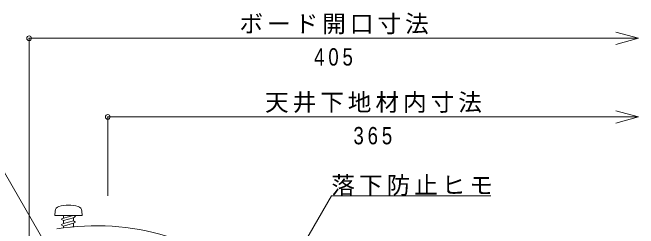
# Model space of a CAD drawing. Units: millimetres on the paper, enlarged 5 times, with parts at other scales. Extents: x -705 to 705, y -488 to 488.
# Drawn here: x -463.1 to -65, y 8.2 to 145.3 of the extents above; entities that cross this region are included whole.
import ezdxf

# ---------------------------------------------------------------- set-up
doc = ezdxf.new("R2010")
doc.units = ezdxf.units.MM
doc.header["$LTSCALE"] = 5
doc.header["$PDMODE"] = 32
doc.header["$PDSIZE"] = 3
for name, color, linetype, lineweight in [('4-3_寸法', 4, 'Continuous', 9), ('4-4_引出線字', 4, 'Continuous', 9), ('4-8_他製品', 7, 'Continuous', 9)]:
    doc.layers.add(name, color=color, linetype=linetype, lineweight=lineweight)
doc.layers.add('4-5_文字', color=7, linetype='Continuous')
doc.styles.add('HGｺﾞｼｯｸM', font='')
doc.styles.get('HGｺﾞｼｯｸM').set_extended_font_data('HGｺﾞｼｯｸM')

msp = doc.modelspace()

# ---------------------------------------------------------------- linework, layer by layer
at = {"layer": '4-3_寸法'}
for p, q in [((-65, 129), (-79.489, 132.882)), ((-452.5, 129), (-452.5, -83.5)), ((-452.5, 129), (-65, 129)), ((-65, 129), (-79.489, 125.118)), ((-65, 79), (-79.489, 82.882)), ((-402.5, 79), (-402.5, 29)), ((-402.5, 79), (-65, 79)), ((-65, 79), (-79.489, 75.118))]:
    msp.add_line(p, q, dxfattribs=at)
for p in [(-452.5, 129), (-402.5, 79)]:
    msp.add_point(p, dxfattribs=at)
at = {"layer": '4-4_引出線字'}
for p, q in [((-382.5, -104.75), (-488.588, 79)), ((-289.948, -22.335), (-260.309, 29)), ((-260.309, 29), (-158.79, 29))]:
    msp.add_line(p, q, dxfattribs=at)
at = {"layer": '4-8_他製品'}
for p, q in [((-424.219, 16.5), (-422.937, 15.76)), ((-418.75, 16.5), (-418.995, 19.298)), ((-430.75, 13.253), (-430.75, 11.268)), ((-424.25, 15.003), (-424.25, 13.018)), ((-430.75, 9.753), (-430.75, 8.518)), ((-424.25, 11.503), (-424.25, 9.518))]:
    msp.add_line(p, q, dxfattribs=at)
for points in [[(-418.75, 16.5), (-436.25, 16.5), (-436.006, 19.298)], [(-430.75, 16.5), (-430.75, 14.768), (-424.317, 16.5)], [(-422.937, 15.76), (-424.25, 15.003), (-430.75, 13.253), (-432.062, 14.01), (-430.75, 14.768)], [(-425.805, 9.1), (-424.25, 9.518), (-423.848, 9.286)]]:
    msp.add_lwpolyline(points, dxfattribs=at)
msp.add_lwpolyline([(-430.75, 11.268), (-424.25, 13.018), (-422.937, 12.26), (-424.25, 11.503), (-430.75, 9.753), (-432.062, 10.51)], close=True, dxfattribs=at)
for centre, radius, start, end in [((-432.768, 19.015), 3.25, 105.88008, 175.00151), ((-427.501, 0.5), 22.5, 74.11935, 105.88065), ((-422.233, 19.015), 3.25, 4.99849, 74.11992), ((-409.96, -147.065), 156.966, 73.41703, 99.1562)]:
    msp.add_arc(centre, radius, start, end, dxfattribs=at)

# ---------------------------------------------------------------- texts
at = {"layer": '4-3_寸法', "color": 7, "char_height": 11, "attachment_point": 7, "style": 'HGｺﾞｼｯｸM'}
for s, insert in [('\\T1.17;ボード開口寸法', (-318.75, 131.5)), ('\\T1.38;\\W0.8;405', (-271.25, 111.5)), ('\\T1.17;天井下地材内寸法', (-302.5, 81.5)), ('\\T1.38;\\W0.8;365', (-246.25, 61.5))]:
    msp.add_mtext(s, dxfattribs=dict(at, insert=insert))
at = {"layer": '4-5_文字', "insert": (-260.309, 29), "char_height": 11, "attachment_point": 7, "style": 'HGｺﾞｼｯｸM'}
msp.add_mtext('\\T1.17;落下防止ヒモ', dxfattribs=at)

doc.saveas('drawing.dxf')
